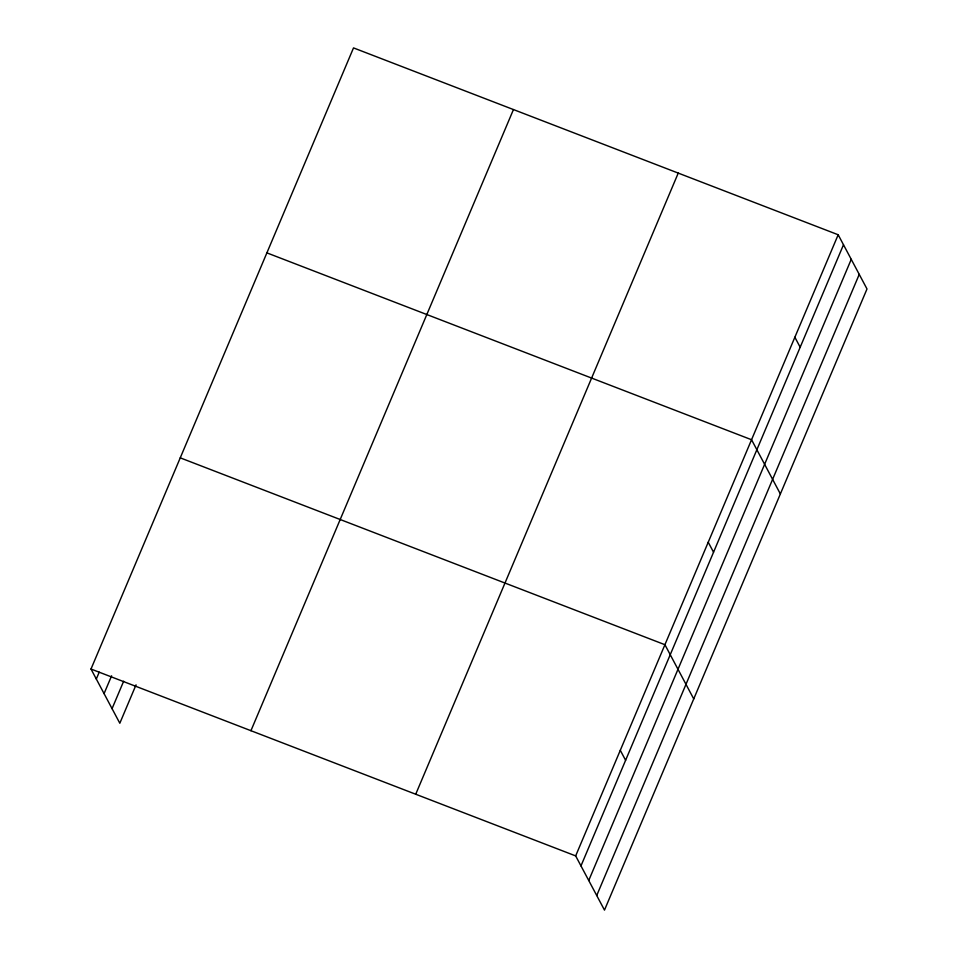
<?xml version="1.0" encoding="UTF-8"?>
<svg xmlns="http://www.w3.org/2000/svg" width="958" height="958" viewBox="0 0 958 958"><rect width="100%" height="100%" fill="white"/><g stroke="black" fill="none" stroke-linecap="round" stroke-linejoin="round"><path stroke-width="1.44" d="M90.998 669.031L353.514 47.9L838.178 234.758L867.002 288.969L604.486 910.1L575.662 855.901L90.998 669.031L119.822 723.242L136.048 684.838M96.315 679.03L99.213 672.169M104.075 693.616L111.607 675.797M112.062 708.645L123.654 681.222M250.936 730.703L513.452 109.559M415.724 794.23L678.24 173.099M575.662 855.901L838.178 234.758M580.979 865.888L843.495 244.757M588.739 880.486L851.243 259.343M596.726 895.514L859.242 274.371M266.887 252.876L751.551 439.734L780.363 493.945M180.26 457.852L664.924 644.71L693.736 698.909M794.865 337.252L800.181 347.251M708.237 542.228L713.542 552.215M620.293 750.306L625.61 760.305"/></g></svg>
